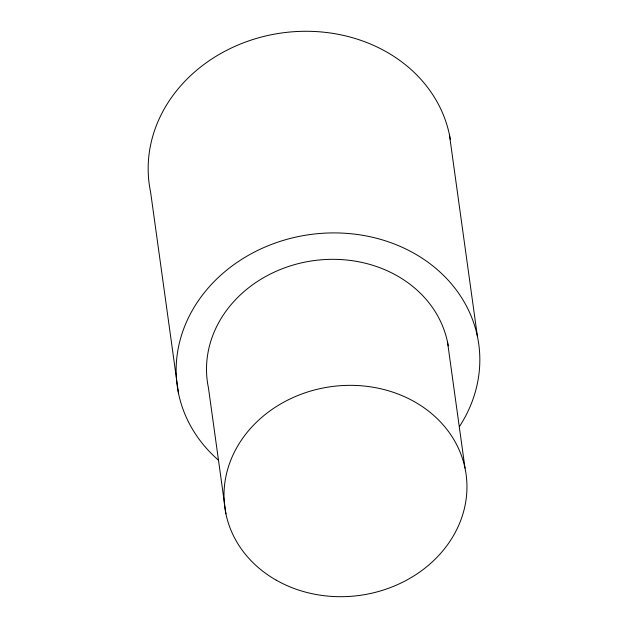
<?xml version="1.0" encoding="UTF-8"?>
<svg xmlns="http://www.w3.org/2000/svg" width="628" height="628" viewBox="0 0 628 628"><rect width="100%" height="100%" fill="white"/><g stroke="black" fill="none" stroke-linecap="round" stroke-linejoin="round"><path stroke-width="0.94" d="M449.436 134.761L477.413 336.38M447.529 342.111L465.018 468.127M225.939 513.916L208.449 387.9A121.769 105.347 -7.9 0 1 308.529 261.436A121.769 105.347 -7.9 0 1 448.227 345.824M178.564 393.623L150.587 191.995A152.212 131.684 -7.9 0 1 275.708 33.92A152.212 131.684 -7.9 0 1 450.315 139.432M218.356 460.104A152.212 131.684 -7.9 0 1 213.01 282.741A152.212 131.684 -7.9 0 1 415.822 254.309A152.212 131.684 -7.9 0 1 459.618 426.279M276.226 580.162A121.769 105.347 -7.9 0 0 466.533 495.61A121.769 105.347 -7.9 0 0 293.669 397.289A121.769 105.347 -7.9 0 0 276.226 580.162"/></g></svg>
